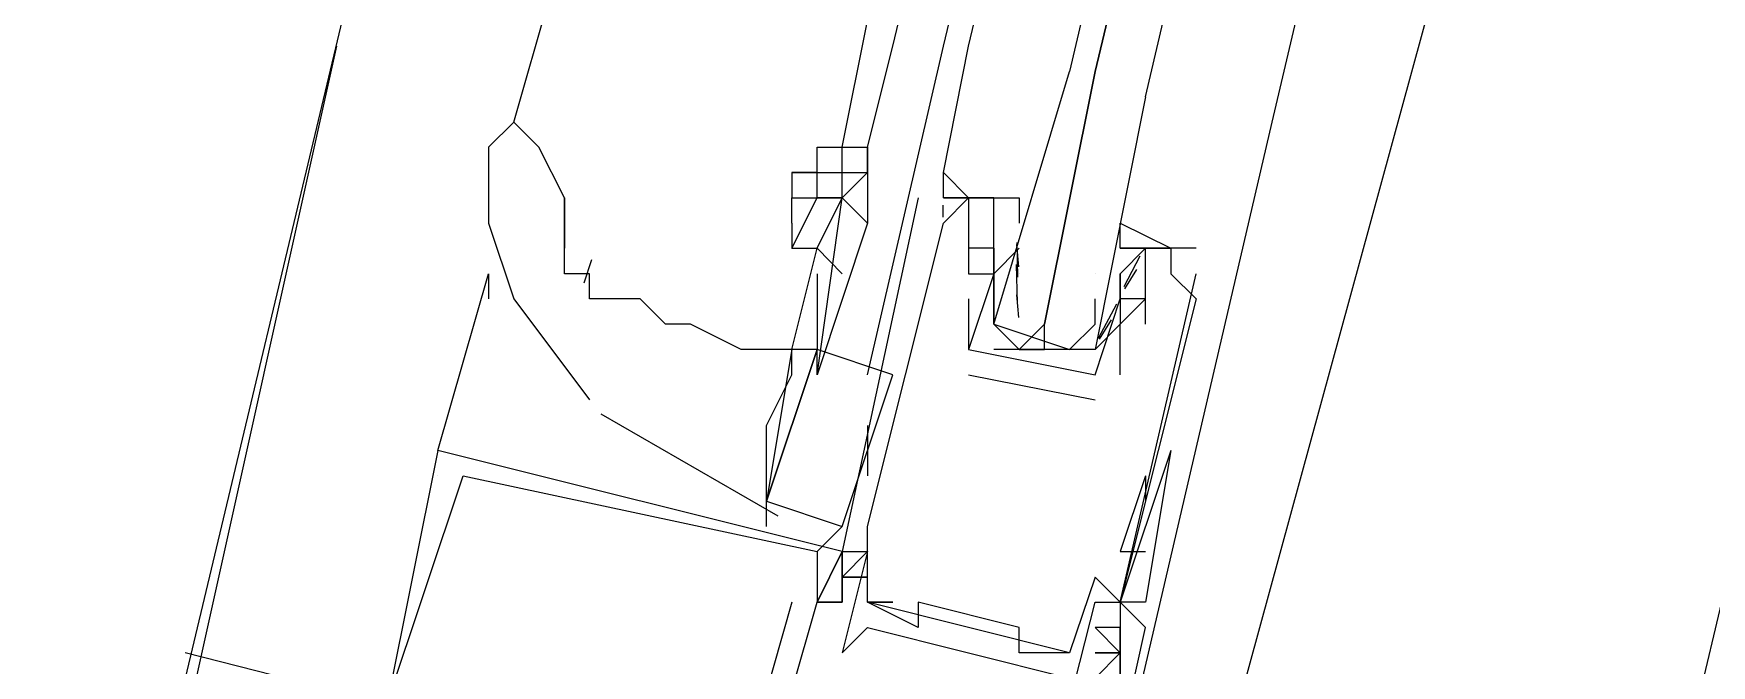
# Model space of a CAD drawing. Header units: feet. Extents: x -84 to 198, y -22 to 181.
# Drawn here: x 119.187 to 120.072, y 83.878 to 84.211 of the extents above; entities that cross this region are included whole.
import ezdxf

# ---------------------------------------------------------------- set-up
doc = ezdxf.new("R2010")
doc.units = ezdxf.units.FT
doc.layers.add('A-AREA-COMUN', color=252, linetype='CONTINUOUS')
doc.layers.add('A-LINEA', color=7, linetype='CONTINUOUS')

msp = doc.modelspace()

# ---------------------------------------------------------------- linework, layer by layer
at = {"layer": 'A-AREA-COMUN'}
msp.add_lwpolyline([(114.4, 59.8044), (114.528, 61.12), (116.08, 67.5733), (116.08, 68.16), (116.24, 68.2844), (117.792, 74.8089), (117.792, 75.4489), (118, 75.4844), (119.808, 83.8044), (120.64, 86.8444), (120.64, 87.4133), (120.8, 87.52), (121.36, 89.8844)], dxfattribs=at)
at = {"layer": 'A-LINEA'}
for p, q in [((120.92, 90.8044), (119.2667, 83.8711)), ((121.6667, 90.6311), (120.0267, 83.6978)), ((119.64, 84.2044), (120.3467, 87.1644)), ((119.6667, 84.2044), (120.3733, 87.1644)), ((119.68, 84.2044), (120.3733, 87.1511)), ((120.5333, 87.1244), (119.84, 84.1644)), ((119.44, 84.1644), (119.4667, 84.2578)), ((119.6133, 84.1511), (119.6267, 84.2178)), ((119.24, 83.7244), (119.3467, 84.2044)), ((119.6267, 84.1511), (119.64, 84.2044)), ((119.6267, 84.0311), (119.6667, 84.2044)), ((119.84, 84.1644), (119.7467, 83.7644)), ((119.6133, 84.1378), (119.6133, 84.1511)), ((119.4667, 84.0978), (119.4667, 84.1244)), ((119.4667, 84.1244), (119.4667, 84.0978)), ((119.5867, 84.1244), (119.5867, 84.1244)), ((119.6533, 84.1244), (119.6533, 84.1244)), ((119.6665, 84.1143), (119.6666, 84.1205)), ((119.6665, 84.1143), (119.6666, 84.1205)), ((119.6665, 84.1143), (119.6666, 84.1205)), ((119.6667, 84.1244), (119.6667, 84.1244)), ((119.68, 84.1244), (119.68, 84.1244)), ((119.68, 84.1244), (119.68, 84.1244)), ((119.68, 84.1244), (119.68, 84.1244)), ((119.68, 84.1244), (119.68, 84.1244)), ((119.6933, 84.1244), (119.6933, 84.1244)), ((119.6667, 84.1111), (119.6667, 84.1111)), ((119.68, 84.1111), (119.68, 84.1111)), ((119.6933, 84.1111), (119.6933, 84.1111)), ((119.7059, 84.0826), (119.7056, 84.1009)), ((119.4811, 84.0918), (119.4769, 84.0795)), ((119.5867, 84.0444), (119.6, 84.0978)), ((119.68, 84.0978), (119.68, 84.0978)), ((119.6933, 84.0978), (119.6933, 84.0978)), ((119.6933, 84.0978), (119.6933, 84.0978)), ((119.7067, 84.0978), (119.6933, 84.0844)), ((119.7065, 84.088), (119.7055, 84.0998)), ((119.7067, 84.0978), (119.7067, 84.0978)), ((119.76, 84.0978), (119.76, 84.0978)), ((119.7703, 84.0937), (119.7619, 84.0775)), ((119.7733, 84.0978), (119.7733, 84.0978)), ((119.7733, 84.0978), (119.7733, 84.0978)), ((119.7867, 84.0978), (119.7867, 84.0978)), ((119.8, 84.0978), (119.8, 84.0978)), ((119.4, 83.9911), (119.4267, 84.0844)), ((119.4267, 84.0844), (119.4267, 84.0711)), ((119.6, 84.0844), (119.6, 84.0444)), ((119.68, 84.0844), (119.68, 84.0844)), ((119.68, 84.0844), (119.68, 84.0844)), ((119.6933, 84.0844), (119.6933, 84.0844)), ((119.6933, 84.0844), (119.6933, 84.0844)), ((119.7058, 84.0688), (119.7052, 84.0892)), ((119.7067, 84.0844), (119.7067, 84.0844)), ((119.7467, 84.0844), (119.7467, 84.0844)), ((119.76, 84.0844), (119.76, 84.0844)), ((119.76, 84.0711), (119.76, 84.0844)), ((119.7685, 84.0867), (119.7623, 84.0765)), ((119.7867, 84.0844), (119.7867, 84.0844)), ((119.8, 84.0844), (119.8, 84.0844)), ((119.68, 84.0711), (119.68, 84.0711)), ((119.6933, 84.0711), (119.6933, 84.0711)), ((119.7065, 84.0613), (119.7055, 84.0732)), ((119.758, 84.0683), (119.7484, 84.0503)), ((119.76, 84.0711), (119.76, 84.0711)), ((119.76, 84.0711), (119.76, 84.0711)), ((119.7733, 84.0711), (119.7733, 84.0711)), ((119.8, 84.0711), (119.8, 84.0711)), ((119.7467, 84.0578), (119.7467, 84.0578)), ((119.7552, 84.06), (119.7489, 84.0499)), ((119.76, 84.0578), (119.76, 84.0578)), ((119.76, 84.0578), (119.76, 84.0578)), ((119.7733, 84.0578), (119.7733, 84.0578)), ((119.5867, 84.0444), (119.5867, 84.0444)), ((119.5867, 84.0444), (119.5867, 84.0444)), ((119.6, 84.0311), (119.6, 84.0444)), ((119.68, 84.0444), (119.68, 84.0444)), ((119.68, 84.0444), (119.68, 84.0444)), ((119.7333, 84.0444), (119.6933, 84.0444)), ((119.7067, 84.0444), (119.72, 84.0444)), ((119.6133, 83.9511), (119.64, 84.0311)), ((119.68, 84.0311), (119.7467, 84.0178)), ((119.68, 84.0311), (119.68, 84.0311)), ((119.7467, 84.0311), (119.7467, 84.0311)), ((119.7467, 84.0311), (119.7467, 84.0311)), ((119.76, 84.0311), (119.76, 84.0311)), ((119.7467, 84.0178), (119.7467, 84.0178)), ((119.486, 84.0105), (119.5794, 83.9567)), ((119.6267, 84.0044), (119.6267, 83.9778)), ((119.4, 83.9911), (119.4, 83.9911)), ((119.4, 83.9911), (119.4, 83.9911)), ((119.4, 83.9911), (119.4, 83.9911)), ((119.4, 83.9911), (119.4, 83.9911)), ((119.4, 83.9911), (119.4, 83.9911)), ((119.4, 83.9911), (119.4, 83.9911)), ((119.4, 83.9911), (119.4, 83.9911)), ((119.4, 83.9911), (119.4, 83.9911)), ((119.4, 83.9911), (119.4, 83.9911)), ((119.7867, 83.9911), (119.76, 83.9111)), ((119.7867, 83.9911), (119.76, 83.9111)), ((119.4, 83.9778), (119.4, 83.9778)), ((119.4, 83.9778), (119.4, 83.9778)), ((119.4, 83.9778), (119.4, 83.9778)), ((119.4133, 83.9778), (119.4133, 83.9778)), ((119.4133, 83.9778), (119.4133, 83.9778)), ((119.4133, 83.9778), (119.4133, 83.9778)), ((119.7733, 83.9778), (119.76, 83.9378)), ((119.7733, 83.9778), (119.7733, 83.9644)), ((119.5733, 83.9511), (119.5733, 83.9644)), ((119.6, 83.9378), (119.6133, 83.9511)), ((119.6267, 83.9511), (119.6267, 83.9511)), ((119.6267, 83.9511), (119.6267, 83.9511)), ((119.6, 83.9378), (119.6, 83.9378)), ((119.6, 83.9378), (119.6, 83.9378)), ((119.6, 83.9378), (119.6, 83.9378)), ((119.6133, 83.9378), (119.6133, 83.9378)), ((119.6133, 83.9378), (119.6133, 83.9378)), ((119.6133, 83.9378), (119.6133, 83.9378)), ((119.6133, 83.9378), (119.6133, 83.9378)), ((119.6133, 83.9378), (119.6133, 83.9378)), ((119.6133, 83.9378), (119.6133, 83.9378)), ((119.6133, 83.9378), (119.6133, 83.9378)), ((119.6267, 83.9378), (119.6267, 83.9378)), ((119.76, 83.9378), (119.7733, 83.9378)), ((119.6133, 83.9244), (119.6133, 83.9244)), ((119.6133, 83.9244), (119.6133, 83.9244)), ((119.6133, 83.9244), (119.6133, 83.9244)), ((119.6133, 83.9244), (119.6133, 83.9244)), ((119.6133, 83.9244), (119.6133, 83.9244)), ((119.6133, 83.9244), (119.6133, 83.9244)), ((119.6133, 83.9244), (119.6133, 83.9244)), ((119.6133, 83.9244), (119.6133, 83.9244)), ((119.6133, 83.9244), (119.6133, 83.9244)), ((119.7467, 83.9244), (119.7467, 83.9244)), ((119.5867, 83.9111), (119.56, 83.8178)), ((119.5867, 83.9111), (119.56, 83.8178)), ((119.5867, 83.9111), (119.56, 83.8178)), ((119.5867, 83.9111), (119.5867, 83.9111)), ((119.5867, 83.9111), (119.5867, 83.9111)), ((119.5867, 83.9111), (119.5867, 83.9111)), ((119.6133, 83.9111), (119.6, 83.9111)), ((119.6, 83.9111), (119.6, 83.9111)), ((119.6, 83.9111), (119.6, 83.9111)), ((119.6, 83.9111), (119.6, 83.9111)), ((119.6133, 83.9111), (119.6, 83.9111)), ((119.6, 83.9111), (119.6, 83.9111)), ((119.6, 83.9111), (119.6, 83.9111)), ((119.6, 83.9111), (119.6, 83.9111)), ((119.6133, 83.9111), (119.6, 83.9111)), ((119.6, 83.9111), (119.6, 83.9111)), ((119.6, 83.9111), (119.6, 83.9111)), ((119.6, 83.9111), (119.6, 83.9111)), ((119.6133, 83.9111), (119.6133, 83.9111)), ((119.6133, 83.9111), (119.6133, 83.9111)), ((119.6133, 83.9111), (119.6133, 83.9111)), ((119.6133, 83.9111), (119.6133, 83.9111)), ((119.6133, 83.9111), (119.6133, 83.9111)), ((119.6133, 83.9111), (119.6133, 83.9111)), ((119.6133, 83.9111), (119.6133, 83.9111)), ((119.6133, 83.9111), (119.6133, 83.9111)), ((119.6133, 83.9111), (119.6133, 83.9111)), ((119.6267, 83.9111), (119.6267, 83.9111)), ((119.6267, 83.9111), (119.6267, 83.9111)), ((119.7333, 83.8844), (119.6267, 83.9111)), ((119.7333, 83.8844), (119.6267, 83.9111)), ((119.7333, 83.8844), (119.6267, 83.9111)), ((119.64, 83.9111), (119.64, 83.9111)), ((119.6533, 83.9111), (119.6533, 83.9111)), ((119.7467, 83.9111), (119.7467, 83.9111)), ((119.76, 83.9111), (119.76, 83.9111)), ((119.76, 83.9111), (119.76, 83.9111)), ((119.76, 83.9111), (119.76, 83.9111)), ((119.76, 83.9111), (119.76, 83.9111)), ((119.76, 83.9111), (119.76, 83.9111)), ((119.7733, 83.9111), (119.7733, 83.9111)), ((119.6267, 83.8978), (119.6267, 83.8978)), ((119.6533, 83.8978), (119.6533, 83.8978)), ((119.7067, 83.8978), (119.7067, 83.8978)), ((119.76, 83.8978), (119.7467, 83.8978)), ((119.76, 83.8978), (119.7467, 83.8978)), ((119.76, 83.8978), (119.76, 83.8978)), ((119.76, 83.8978), (119.76, 83.8978)), ((119.76, 83.8978), (119.76, 83.8978)), ((119.7733, 83.8978), (119.7733, 83.8978)), ((119.7733, 83.8978), (119.7733, 83.8978)), ((119.7733, 83.8978), (119.7733, 83.8978)), ((119.2667, 83.8844), (119.2667, 83.8844)), ((119.2667, 83.8844), (119.2667, 83.8844)), ((119.2667, 83.8844), (119.2667, 83.8844)), ((119.6133, 83.8844), (119.6133, 83.8844)), ((119.7067, 83.8844), (119.7067, 83.8844)), ((119.7333, 83.8844), (119.7333, 83.8844)), ((119.76, 83.8844), (119.7467, 83.8844)), ((119.76, 83.8844), (119.7467, 83.8844)), ((119.76, 83.8844), (119.76, 83.8844)), ((119.76, 83.8844), (119.76, 83.8844)), ((119.76, 83.8844), (119.76, 83.8844)), ((119.76, 83.8844), (119.76, 83.8844))]:
    msp.add_line(p, q, dxfattribs=at)
for points in [[(119.7733, 84.1778), (120.48, 87.1911), (120.4667, 87.2044), (119.7467, 84.1911), (120.4667, 87.2044), (120.4533, 87.2044), (120.44, 87.2044), (119.7333, 84.1911)], [(119.68, 84.1244), (119.68, 84.1244), (119.6667, 84.1378), (119.68, 84.2044)], [(119.7733, 84.1778), (119.7467, 84.0444), (119.7333, 84.0444), (119.72, 84.0444), (119.72, 84.0578), (119.7467, 84.1911), (119.72, 84.0578), (119.7067, 84.0444), (119.6933, 84.0578), (119.7333, 84.1911)], [(119.4667, 84.1244), (119.4533, 84.1511), (119.44, 84.1644), (119.4267, 84.1511)], [(119.4267, 84.1511), (119.4267, 84.1378), (119.4267, 84.1111), (119.44, 84.0711), (119.48, 84.0178)], [(119.5867, 84.1378), (119.6, 84.1378), (119.6, 84.1511)], [(119.6, 84.1378), (119.6, 84.1511), (119.6133, 84.1511), (119.6267, 84.1511), (119.6267, 84.1511)], [(119.6267, 84.1511), (119.6267, 84.1378), (119.6267, 84.1511)], [(119.6, 84.1378), (119.5867, 84.1378), (119.5867, 84.1244), (119.6, 84.1244), (119.6, 84.1244)], [(119.6133, 84.1244), (119.6, 84.1244), (119.6, 84.1378), (119.6133, 84.1378)], [(119.6133, 84.1378), (119.6267, 84.1378), (119.6133, 84.1244), (119.6133, 84.1378)], [(119.6267, 84.1378), (119.6267, 84.1378), (119.6267, 84.1111)], [(119.6667, 84.1244), (119.68, 84.1244), (119.6667, 84.1244), (119.6667, 84.1378)], [(119.68, 84.1244), (119.68, 84.1244), (119.6667, 84.1378)], [(119.6667, 84.1244), (119.68, 84.1244), (119.6667, 84.1244), (119.6667, 84.1378)], [(119.68, 84.1244), (119.68, 84.1244), (119.6667, 84.1378)], [(119.6667, 84.1244), (119.68, 84.1244), (119.6667, 84.1244), (119.6667, 84.1378)], [(119.5867, 84.0978), (119.6, 84.1244), (119.6133, 84.1244)], [(119.5867, 84.1111), (119.5867, 84.1244), (119.6, 84.1244)], [(119.6, 84.0311), (119.6133, 84.1244), (119.6267, 84.1111), (119.6, 84.0311)], [(119.6, 84.0978), (119.6133, 84.1244), (119.6133, 84.1244), (119.6133, 84.1244)], [(119.6533, 84.1244), (119.6133, 83.9378), (119.6267, 83.9378), (119.6133, 83.8844), (119.6267, 83.8978), (119.7333, 83.8711), (119.7333, 83.8578), (119.7467, 83.9111), (119.76, 83.9111), (119.8, 84.0844)], [(119.6267, 83.9511), (119.6667, 84.1111), (119.68, 84.1244), (119.68, 84.1111), (119.68, 84.0844), (119.68, 84.0844)], [(119.6933, 84.1111), (119.6933, 84.1244), (119.6667, 84.1244)], [(119.6933, 84.0578), (119.6933, 84.0711), (119.6933, 84.0844), (119.6933, 84.1111), (119.6933, 84.1244), (119.68, 84.1244), (119.7067, 84.1244), (119.7067, 84.1111)], [(119.5867, 84.1111), (119.5867, 84.0978), (119.6, 84.0978), (119.6133, 84.0844)], [(119.76, 84.0978), (119.76, 84.1111), (119.7867, 84.0978), (119.7733, 84.0978), (119.76, 84.0978), (119.7733, 84.0978), (119.76, 84.0844), (119.76, 84.0711), (119.76, 84.0578), (119.7467, 84.0444)], [(119.5867, 84.0444), (119.5733, 84.0444), (119.56, 84.0444), (119.5333, 84.0578), (119.52, 84.0578), (119.5067, 84.0711), (119.4933, 84.0711), (119.48, 84.0711), (119.48, 84.0844), (119.4667, 84.0844), (119.4667, 84.0978)], [(119.7733, 84.0578), (119.7733, 84.0978), (119.7867, 84.0978), (119.7867, 84.0844), (119.8, 84.0711), (119.76, 83.9111), (119.7467, 83.9244), (119.7333, 83.8844), (119.7067, 83.8844), (119.7067, 83.8978), (119.6533, 83.9111), (119.6533, 83.8978), (119.6267, 83.9111), (119.64, 83.9111), (119.6267, 83.9111), (119.6267, 83.9511)], [(119.6933, 84.0978), (119.6933, 84.0844), (119.6933, 84.0978), (119.68, 84.0978), (119.68, 84.0844), (119.6933, 84.0844), (119.68, 84.0444), (119.7467, 84.0311), (119.76, 84.0711), (119.76, 84.0578), (119.7733, 84.0711), (119.76, 84.0711), (119.76, 84.0844), (119.76, 84.0844)], [(119.8, 84.0978), (119.7733, 84.0978), (119.76, 84.0978)], [(119.6933, 84.0844), (119.6933, 84.0711), (119.6933, 84.0578), (119.7333, 84.0444), (119.7467, 84.0578), (119.7467, 84.0711)], [(119.68, 84.0711), (119.68, 84.0444), (119.68, 84.0444)], [(119.76, 84.0311), (119.76, 84.0578), (119.76, 84.0578)], [(119.64, 84.0311), (119.6, 84.0444), (119.5733, 83.9644), (119.6133, 83.9511)], [(119.5867, 84.0444), (119.5867, 84.0444), (119.5733, 83.9644), (119.5733, 83.9644), (119.6, 84.0444), (119.5867, 84.0444), (119.5867, 84.0444)], [(119.5733, 83.9644), (119.5733, 83.9778), (119.5733, 84.0044), (119.5867, 84.0311), (119.5867, 84.0444), (119.5867, 84.0444)], [(119.4, 83.9911), (119.3733, 83.8578), (119.4533, 83.8311), (119.4533, 83.8444)], [(119.4, 83.9911), (119.3733, 83.8578), (119.4533, 83.8311), (119.4533, 83.8444)], [(119.4, 83.9911), (119.3733, 83.8578), (119.4533, 83.8311), (119.4533, 83.8444)], [(119.7467, 83.7778), (119.7733, 83.8978), (119.76, 83.9111), (119.76, 83.8978), (119.76, 83.8711), (119.76, 83.8844), (119.7467, 83.8711), (119.76, 83.8711), (119.7333, 83.7778), (119.7067, 83.7911), (119.7067, 83.8178), (119.6933, 83.8178), (119.6667, 83.8311), (119.64, 83.8311), (119.6267, 83.8311), (119.6133, 83.8044), (119.5733, 83.8178), (119.6, 83.9111), (119.6133, 83.9111), (119.6, 83.9111), (119.6133, 83.9378), (119.6133, 83.9244), (119.6133, 83.9378), (119.4, 83.9911)], [(119.7467, 83.7778), (119.7733, 83.8978), (119.76, 83.9111), (119.76, 83.8978), (119.76, 83.8711), (119.76, 83.8844), (119.7467, 83.8711), (119.76, 83.8711), (119.7333, 83.7778), (119.7067, 83.7911), (119.7067, 83.8178), (119.6933, 83.8178), (119.6667, 83.8311), (119.64, 83.8311), (119.6267, 83.8311), (119.6133, 83.8044), (119.5733, 83.8178), (119.6, 83.9111), (119.6133, 83.9111), (119.6, 83.9111), (119.6133, 83.9378), (119.6133, 83.9244), (119.6133, 83.9378), (119.4, 83.9911)], [(119.7467, 83.7778), (119.7733, 83.8978), (119.76, 83.9111), (119.76, 83.8978), (119.76, 83.8711), (119.76, 83.8844), (119.7467, 83.8711), (119.76, 83.8711), (119.7333, 83.7778), (119.7067, 83.7911), (119.7067, 83.8178), (119.6933, 83.8178), (119.6667, 83.8311), (119.64, 83.8311), (119.6267, 83.8311), (119.6133, 83.8044), (119.5733, 83.8178), (119.6, 83.9111), (119.6133, 83.9111), (119.6, 83.9111), (119.6133, 83.9378), (119.6133, 83.9244), (119.6133, 83.9378), (119.4, 83.9911)], [(119.7867, 83.9911), (119.7867, 83.9911), (119.7867, 83.9911), (119.7733, 83.9111), (119.76, 83.9111)], [(119.4533, 83.8444), (119.3733, 83.8578), (119.4133, 83.9778), (119.6, 83.9378), (119.6, 83.9111), (119.6, 83.9111)], [(119.4533, 83.8444), (119.3733, 83.8578), (119.4133, 83.9778), (119.6, 83.9378), (119.6, 83.9111), (119.6, 83.9111)], [(119.4533, 83.8444), (119.3733, 83.8578), (119.4133, 83.9778), (119.6, 83.9378), (119.6, 83.9111), (119.6, 83.9111)], [(119.6133, 83.9378), (119.6133, 83.9378), (119.6, 83.9111), (119.6, 83.9111), (119.6133, 83.9378)], [(119.6133, 83.9378), (119.6133, 83.9378), (119.6, 83.9111), (119.6, 83.9111), (119.6133, 83.9378)], [(119.6133, 83.9378), (119.6133, 83.9378), (119.6, 83.9111), (119.6, 83.9111), (119.6133, 83.9378)], [(119.6133, 83.9244), (119.6267, 83.9244), (119.6133, 83.9244), (119.6133, 83.9111), (119.6133, 83.9244), (119.6267, 83.9378)], [(119.6133, 83.9244), (119.6267, 83.9244), (119.6133, 83.9244), (119.6133, 83.9111), (119.6133, 83.9244), (119.6267, 83.9378)], [(119.6133, 83.9244), (119.6267, 83.9244), (119.6133, 83.9244), (119.6133, 83.9111), (119.6133, 83.9244), (119.6267, 83.9378)], [(119.6267, 83.9244), (119.6133, 83.9244), (119.6267, 83.9244)], [(119.6267, 83.9244), (119.6133, 83.9244), (119.6267, 83.9244)], [(119.6267, 83.9244), (119.6133, 83.9244), (119.6267, 83.9244)], [(119.7467, 83.8978), (119.76, 83.8844), (119.7467, 83.8978)], [(119.76, 83.8978), (119.76, 83.8978), (119.76, 83.8978), (119.76, 83.8711), (119.76, 83.8711), (119.76, 83.8978)], [(119.9333, 83.7111), (119.9467, 83.7111), (119.2667, 83.8844)], [(119.9333, 83.7111), (119.9467, 83.7111), (119.2667, 83.8844)], [(119.9333, 83.7111), (119.9467, 83.7111), (119.2667, 83.8844)], [(119.7467, 83.8844), (119.76, 83.8844), (119.7467, 83.8844)], [(119.7467, 83.8844), (119.76, 83.8844), (119.7467, 83.8844)]]:
    msp.add_lwpolyline(points, dxfattribs=at)

doc.saveas('drawing.dxf')
